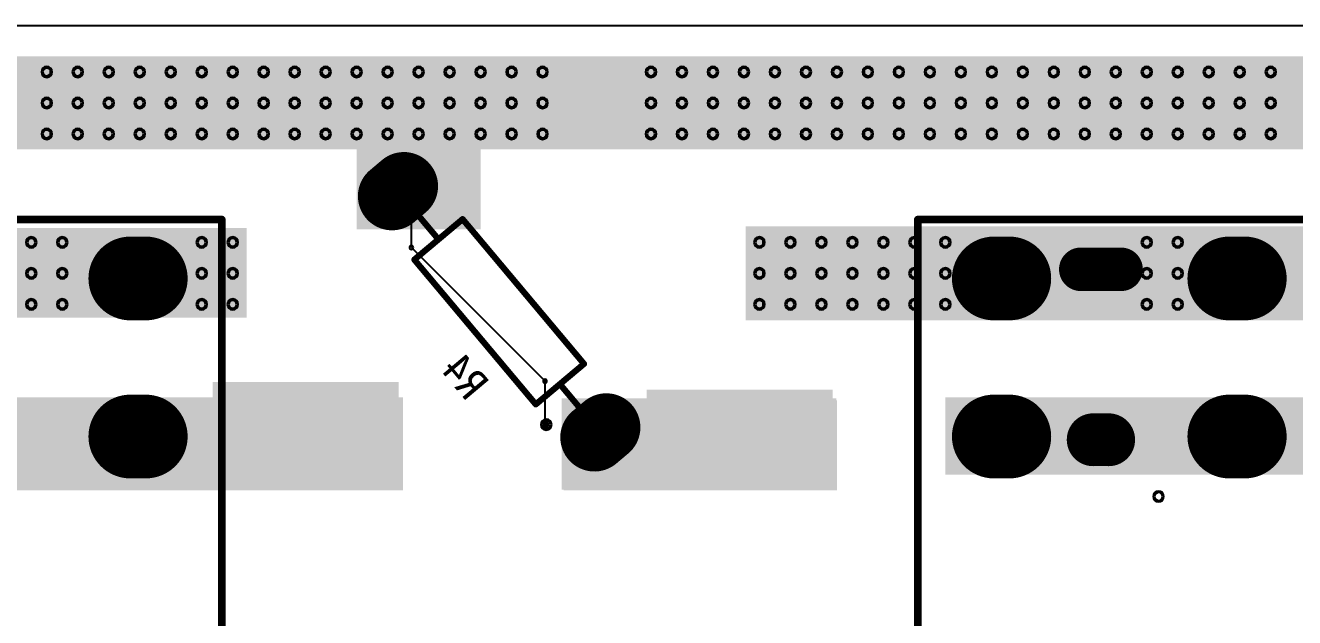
# Model space of a CAD drawing. Header units: inches. Extents: x 32166 to 66782, y 2386 to 7162.
# Drawn here: x 33428.5 to 33612.8, y 3007.6 to 3093.6 of the extents above; entities that cross this region are included whole.
import ezdxf

# ---------------------------------------------------------------- set-up
doc = ezdxf.new("R2010")
doc.units = ezdxf.units.IN
doc.header["$LTSCALE"] = 0.64311
doc.header["$MEASUREMENT"] = 0
for name, color, linetype in [('BOTTOMLAYER', 5, 'CONTINUOUS'), ('BOTTOMOVERLAY', 54, 'CONTINUOUS'), ('BOTTOMPASTE', 16, 'CONTINUOUS'), ('BOTTOMSOLDER', 6, 'CONTINUOUS'), ('KEEPOUTLAYER', 6, 'CONTINUOUS'), ('MULTILAYER', 9, 'CONTINUOUS')]:
    doc.layers.add(name, color=color, linetype=linetype)
doc.styles.get("Standard").update_dxf_attribs({"font": 'txt', "width": 0.8})

msp = doc.modelspace()

# ---------------------------------------------------------------- linework, layer by layer
at = {"layer": 'BOTTOMLAYER'}
for p, q in [((33484.56, 3061.31), (33484.56, 3066.82)), ((33484.56, 3061.31), (33503.97, 3041.89)), ((33503.97, 3035.78), (33503.97, 3041.89)), ((33503.97, 3035.78), (33504.15, 3035.59))]:
    msp.add_line(p, q, dxfattribs=at)
for points, const_width in [([(33483.48, 3070.21), (33481.76, 3068.76)], 9), ([(33484.04, 3066.39), (33485.07, 3067.26)], 2.25), ([(33443.74, 3056.81), (33445.99, 3056.81)], 11.25), ([(33569.15, 3056.81), (33571.4, 3056.81)], 11.25), ([(33603.35, 3056.81), (33605.6, 3056.81)], 11.25), ([(33587.63, 3058.14), (33581.78, 3058.14)], 5.4), ([(33512.87, 3035.19), (33511.15, 3033.74)], 9), ([(33443.74, 3033.86), (33445.99, 3033.86)], 11.25), ([(33569.15, 3033.86), (33571.4, 3033.86)], 11.25), ([(33603.35, 3033.86), (33605.6, 3033.86)], 11.25), ([(33585.83, 3033.39), (33583.58, 3033.39)], 6.75)]:
    msp.add_lwpolyline(points, dxfattribs=dict(at, const_width=const_width))
for points, const_width in [([(33482.03, 3071.93, 1), (33484.93, 3068.49, 1)], 4.5), ([(33480.31, 3070.49, 1), (33483.2, 3067.04, 1)], 4.5), ([(33483.68, 3066.82, 1), (33484.4, 3065.96, 1)], 1.12), ([(33484.71, 3067.69, 1), (33485.44, 3066.83, 1)], 1.12), ([(33446.55, 3056.81, 1), (33440.93, 3056.81, 1)], 5.63), ([(33448.8, 3056.81, 1), (33443.18, 3056.81, 1)], 5.63), ([(33571.96, 3056.81, 1), (33566.34, 3056.81, 1)], 5.63), ([(33574.21, 3056.81, 1), (33568.59, 3056.81, 1)], 5.63), ([(33606.16, 3056.81, 1), (33600.54, 3056.81, 1)], 5.63), ([(33608.41, 3056.81, 1), (33602.79, 3056.81, 1)], 5.63), ([(33581.78, 3059.49, 1), (33581.78, 3056.79, 1)], 2.7), ([(33587.63, 3059.49, 1), (33587.63, 3056.79, 1)], 2.7), ([(33511.42, 3036.91, 1), (33514.31, 3033.46, 1)], 4.5), ([(33446.55, 3033.86, 1), (33440.93, 3033.86, 1)], 5.63), ([(33448.8, 3033.86, 1), (33443.18, 3033.86, 1)], 5.63), ([(33509.7, 3035.46, 1), (33512.59, 3032.02, 1)], 4.5), ([(33571.96, 3033.86, 1), (33566.34, 3033.86, 1)], 5.63), ([(33574.21, 3033.86, 1), (33568.59, 3033.86, 1)], 5.63), ([(33606.16, 3033.86, 1), (33600.54, 3033.86, 1)], 5.63), ([(33608.41, 3033.86, 1), (33602.79, 3033.86, 1)], 5.63), ([(33583.58, 3035.08, 1), (33583.58, 3031.7, 1)], 3.37), ([(33585.83, 3035.08, 1), (33585.83, 3031.7, 1)], 3.37)]:
    msp.add_lwpolyline(points, format="xyb", close=True, dxfattribs=dict(at, const_width=const_width))
for centre, radius, start, end in [((33431.61, 3086.8), 0.562, 0, 180), ((33431.61, 3086.8), 0.562, 180, 0), ((33436.11, 3086.8), 0.562, 0, 180), ((33436.11, 3086.8), 0.562, 180, 0), ((33440.61, 3086.8), 0.562, 0, 180), ((33440.61, 3086.8), 0.562, 180, 0), ((33445.11, 3086.8), 0.562, 0, 180), ((33445.11, 3086.8), 0.562, 180, 0), ((33449.61, 3086.8), 0.562, 0, 180), ((33449.61, 3086.8), 0.562, 180, 0), ((33454.11, 3086.8), 0.562, 0, 180), ((33454.11, 3086.8), 0.562, 180, 0), ((33458.61, 3086.8), 0.562, 0, 180), ((33458.61, 3086.8), 0.562, 180, 0), ((33463.11, 3086.8), 0.562, 0, 180), ((33463.11, 3086.8), 0.562, 180, 0), ((33467.61, 3086.8), 0.562, 0, 180), ((33467.61, 3086.8), 0.562, 180, 0), ((33472.11, 3086.8), 0.562, 0, 180), ((33472.11, 3086.8), 0.562, 180, 0), ((33476.61, 3086.8), 0.562, 0, 180), ((33476.61, 3086.8), 0.562, 180, 0), ((33481.11, 3086.8), 0.562, 0, 180), ((33481.11, 3086.8), 0.562, 180, 0), ((33485.61, 3086.8), 0.562, 0, 180), ((33485.61, 3086.8), 0.562, 180, 0), ((33490.11, 3086.8), 0.562, 0, 180), ((33490.11, 3086.8), 0.562, 180, 0), ((33494.61, 3086.8), 0.562, 0, 180), ((33494.61, 3086.8), 0.562, 180, 0), ((33499.11, 3086.8), 0.562, 0, 180), ((33499.11, 3086.8), 0.562, 180, 0), ((33503.61, 3086.8), 0.562, 0, 180), ((33503.61, 3086.8), 0.562, 180, 0), ((33519.36, 3086.8), 0.562, 0, 180), ((33519.36, 3086.8), 0.562, 180, 0), ((33523.86, 3086.8), 0.562, 0, 180), ((33523.86, 3086.8), 0.562, 180, 0), ((33528.36, 3086.8), 0.562, 0, 180), ((33528.36, 3086.8), 0.562, 180, 0), ((33532.86, 3086.8), 0.562, 0, 180), ((33532.86, 3086.8), 0.562, 180, 0), ((33537.36, 3086.8), 0.562, 0, 180), ((33537.36, 3086.8), 0.562, 180, 0), ((33541.86, 3086.8), 0.562, 0, 180), ((33541.86, 3086.8), 0.562, 180, 0), ((33546.36, 3086.8), 0.562, 0, 180), ((33546.36, 3086.8), 0.562, 180, 0), ((33550.86, 3086.8), 0.562, 0, 180), ((33550.86, 3086.8), 0.562, 180, 0), ((33555.36, 3086.8), 0.562, 0, 180), ((33555.36, 3086.8), 0.562, 180, 0), ((33559.86, 3086.8), 0.562, 0, 180), ((33559.86, 3086.8), 0.562, 180, 0), ((33564.36, 3086.8), 0.562, 0, 180), ((33564.36, 3086.8), 0.562, 180, 0), ((33568.86, 3086.8), 0.562, 0, 180), ((33568.86, 3086.8), 0.562, 180, 0), ((33573.36, 3086.8), 0.562, 0, 180), ((33573.36, 3086.8), 0.562, 180, 0), ((33577.86, 3086.8), 0.562, 0, 180), ((33577.86, 3086.8), 0.562, 180, 0), ((33582.36, 3086.8), 0.562, 0, 180), ((33582.36, 3086.8), 0.562, 180, 0), ((33586.86, 3086.8), 0.562, 0, 180), ((33586.86, 3086.8), 0.562, 180, 0), ((33591.36, 3086.8), 0.562, 0, 180), ((33591.36, 3086.8), 0.562, 180, 0), ((33595.86, 3086.8), 0.562, 0, 180), ((33595.86, 3086.8), 0.562, 180, 0), ((33600.36, 3086.8), 0.562, 0, 180), ((33600.36, 3086.8), 0.562, 180, 0), ((33604.86, 3086.8), 0.562, 0, 180), ((33604.86, 3086.8), 0.562, 180, 0), ((33609.36, 3086.8), 0.562, 0, 180), ((33609.36, 3086.8), 0.562, 180, 0), ((33431.61, 3082.3), 0.562, 0, 180), ((33431.61, 3082.3), 0.562, 180, 0), ((33436.11, 3082.3), 0.562, 0, 180), ((33436.11, 3082.3), 0.562, 180, 0), ((33440.61, 3082.3), 0.562, 0, 180), ((33440.61, 3082.3), 0.562, 180, 0), ((33445.11, 3082.3), 0.562, 0, 180), ((33445.11, 3082.3), 0.562, 180, 0), ((33449.61, 3082.3), 0.562, 0, 180), ((33449.61, 3082.3), 0.562, 180, 0), ((33454.11, 3082.3), 0.562, 0, 180), ((33454.11, 3082.3), 0.562, 180, 0), ((33458.61, 3082.3), 0.562, 0, 180), ((33458.61, 3082.3), 0.562, 180, 0), ((33463.11, 3082.3), 0.562, 0, 180), ((33463.11, 3082.3), 0.562, 180, 0), ((33467.61, 3082.3), 0.562, 0, 180), ((33467.61, 3082.3), 0.562, 180, 0), ((33472.11, 3082.3), 0.562, 0, 180), ((33472.11, 3082.3), 0.562, 180, 0), ((33476.61, 3082.3), 0.562, 0, 180), ((33476.61, 3082.3), 0.562, 180, 0), ((33481.11, 3082.3), 0.562, 0, 180), ((33481.11, 3082.3), 0.562, 180, 0), ((33485.61, 3082.3), 0.562, 0, 180), ((33485.61, 3082.3), 0.562, 180, 0), ((33490.11, 3082.3), 0.562, 0, 180), ((33490.11, 3082.3), 0.562, 180, 0), ((33494.61, 3082.3), 0.562, 0, 180), ((33494.61, 3082.3), 0.562, 180, 0), ((33499.11, 3082.3), 0.562, 0, 180), ((33499.11, 3082.3), 0.562, 180, 0), ((33503.61, 3082.3), 0.562, 0, 180), ((33503.61, 3082.3), 0.562, 180, 0), ((33519.36, 3082.3), 0.562, 0, 180), ((33519.36, 3082.3), 0.562, 180, 0), ((33523.86, 3082.3), 0.562, 0, 180), ((33523.86, 3082.3), 0.562, 180, 0), ((33528.36, 3082.3), 0.562, 0, 180), ((33528.36, 3082.3), 0.562, 180, 0), ((33532.86, 3082.3), 0.562, 0, 180), ((33532.86, 3082.3), 0.562, 180, 0), ((33537.36, 3082.3), 0.562, 0, 180), ((33537.36, 3082.3), 0.562, 180, 0), ((33541.86, 3082.3), 0.562, 0, 180), ((33541.86, 3082.3), 0.562, 180, 0), ((33546.36, 3082.3), 0.562, 0, 180), ((33546.36, 3082.3), 0.562, 180, 0), ((33550.86, 3082.3), 0.562, 0, 180), ((33550.86, 3082.3), 0.562, 180, 0), ((33555.36, 3082.3), 0.562, 0, 180), ((33555.36, 3082.3), 0.562, 180, 0), ((33559.86, 3082.3), 0.562, 0, 180), ((33559.86, 3082.3), 0.562, 180, 0), ((33564.36, 3082.3), 0.562, 0, 180), ((33564.36, 3082.3), 0.562, 180, 0), ((33568.86, 3082.3), 0.562, 0, 180), ((33568.86, 3082.3), 0.562, 180, 0), ((33573.36, 3082.3), 0.562, 0, 180), ((33573.36, 3082.3), 0.562, 180, 0), ((33577.86, 3082.3), 0.562, 0, 180), ((33577.86, 3082.3), 0.562, 180, 0), ((33582.36, 3082.3), 0.562, 0, 180), ((33582.36, 3082.3), 0.562, 180, 0), ((33586.86, 3082.3), 0.562, 0, 180), ((33586.86, 3082.3), 0.562, 180, 0), ((33591.36, 3082.3), 0.562, 0, 180), ((33591.36, 3082.3), 0.562, 180, 0), ((33595.86, 3082.3), 0.562, 0, 180), ((33595.86, 3082.3), 0.562, 180, 0), ((33600.36, 3082.3), 0.562, 0, 180), ((33600.36, 3082.3), 0.562, 180, 0), ((33604.86, 3082.3), 0.562, 0, 180), ((33604.86, 3082.3), 0.562, 180, 0), ((33609.36, 3082.3), 0.562, 0, 180), ((33609.36, 3082.3), 0.562, 180, 0), ((33431.61, 3077.8), 0.562, 0, 180), ((33436.11, 3077.8), 0.562, 0, 180), ((33440.61, 3077.8), 0.562, 0, 180), ((33445.11, 3077.8), 0.562, 0, 180), ((33449.61, 3077.8), 0.562, 0, 180), ((33454.11, 3077.8), 0.562, 0, 180), ((33458.61, 3077.8), 0.562, 0, 180), ((33463.11, 3077.8), 0.562, 0, 180), ((33467.61, 3077.8), 0.562, 0, 180), ((33472.11, 3077.8), 0.562, 0, 180), ((33476.61, 3077.8), 0.562, 0, 180), ((33481.11, 3077.8), 0.562, 0, 180), ((33485.61, 3077.8), 0.562, 0, 180), ((33490.11, 3077.8), 0.562, 0, 180), ((33494.61, 3077.8), 0.562, 0, 180), ((33499.11, 3077.8), 0.562, 0, 180), ((33503.61, 3077.8), 0.562, 0, 180), ((33519.36, 3077.8), 0.562, 0, 180), ((33523.86, 3077.8), 0.562, 0, 180), ((33528.36, 3077.8), 0.562, 0, 180), ((33532.86, 3077.8), 0.562, 0, 180), ((33537.36, 3077.8), 0.562, 0, 180), ((33541.86, 3077.8), 0.562, 0, 180), ((33546.36, 3077.8), 0.562, 0, 180), ((33550.86, 3077.8), 0.562, 0, 180), ((33555.36, 3077.8), 0.562, 0, 180), ((33559.86, 3077.8), 0.562, 0, 180), ((33564.36, 3077.8), 0.562, 0, 180), ((33568.86, 3077.8), 0.562, 0, 180), ((33573.36, 3077.8), 0.562, 0, 180), ((33577.86, 3077.8), 0.562, 0, 180), ((33582.36, 3077.8), 0.562, 0, 180), ((33586.86, 3077.8), 0.562, 0, 180), ((33591.36, 3077.8), 0.562, 0, 180), ((33595.86, 3077.8), 0.562, 0, 180), ((33600.36, 3077.8), 0.562, 0, 180), ((33604.86, 3077.8), 0.562, 0, 180), ((33609.36, 3077.8), 0.562, 0, 180), ((33431.61, 3077.8), 0.562, 180, 0), ((33436.11, 3077.8), 0.562, 180, 0), ((33440.61, 3077.8), 0.562, 180, 0), ((33445.11, 3077.8), 0.562, 180, 0), ((33449.61, 3077.8), 0.562, 180, 0), ((33454.11, 3077.8), 0.562, 180, 0), ((33458.61, 3077.8), 0.562, 180, 0), ((33463.11, 3077.8), 0.562, 180, 0), ((33467.61, 3077.8), 0.562, 180, 0), ((33472.11, 3077.8), 0.562, 180, 0), ((33476.61, 3077.8), 0.562, 180, 0), ((33481.11, 3077.8), 0.562, 180, 0), ((33485.61, 3077.8), 0.562, 180, 0), ((33490.11, 3077.8), 0.562, 180, 0), ((33494.61, 3077.8), 0.562, 180, 0), ((33499.11, 3077.8), 0.562, 180, 0), ((33503.61, 3077.8), 0.562, 180, 0), ((33519.36, 3077.8), 0.562, 180, 0), ((33523.86, 3077.8), 0.562, 180, 0), ((33528.36, 3077.8), 0.562, 180, 0), ((33532.86, 3077.8), 0.562, 180, 0), ((33537.36, 3077.8), 0.562, 180, 0), ((33541.86, 3077.8), 0.562, 180, 0), ((33546.36, 3077.8), 0.562, 180, 0), ((33550.86, 3077.8), 0.562, 180, 0), ((33555.36, 3077.8), 0.562, 180, 0), ((33559.86, 3077.8), 0.562, 180, 0), ((33564.36, 3077.8), 0.562, 180, 0), ((33568.86, 3077.8), 0.562, 180, 0), ((33573.36, 3077.8), 0.562, 180, 0), ((33577.86, 3077.8), 0.562, 180, 0), ((33582.36, 3077.8), 0.562, 180, 0), ((33586.86, 3077.8), 0.562, 180, 0), ((33591.36, 3077.8), 0.562, 180, 0), ((33595.86, 3077.8), 0.562, 180, 0), ((33600.36, 3077.8), 0.562, 180, 0), ((33604.86, 3077.8), 0.562, 180, 0), ((33609.36, 3077.8), 0.562, 180, 0), ((33484.56, 3066.82), 0.286, 0, 180), ((33484.56, 3066.82), 0.286, 180, 0), ((33429.36, 3062.05), 0.562, 0, 180), ((33429.36, 3062.05), 0.562, 180, 0), ((33433.86, 3062.05), 0.562, 0, 180), ((33433.86, 3062.05), 0.562, 180, 0), ((33454.11, 3062.05), 0.562, 0, 180), ((33454.11, 3062.05), 0.562, 180, 0), ((33458.61, 3062.05), 0.562, 0, 180), ((33458.61, 3062.05), 0.562, 180, 0), ((33535.11, 3062.05), 0.562, 0, 180), ((33535.11, 3062.05), 0.562, 180, 0), ((33539.61, 3062.05), 0.562, 0, 180), ((33539.61, 3062.05), 0.562, 180, 0), ((33544.11, 3062.05), 0.562, 0, 180), ((33544.11, 3062.05), 0.562, 180, 0), ((33548.61, 3062.05), 0.562, 0, 180), ((33548.61, 3062.05), 0.562, 180, 0), ((33553.11, 3062.05), 0.562, 0, 180), ((33553.11, 3062.05), 0.562, 180, 0), ((33557.61, 3062.05), 0.562, 0, 180), ((33557.61, 3062.05), 0.562, 180, 0), ((33562.11, 3062.05), 0.562, 0, 180), ((33562.11, 3062.05), 0.562, 180, 0), ((33591.36, 3062.05), 0.562, 0, 180), ((33591.36, 3062.05), 0.562, 180, 0), ((33595.86, 3062.05), 0.562, 0, 180), ((33595.86, 3062.05), 0.562, 180, 0), ((33484.56, 3061.31), 0.286, 0, 180), ((33484.56, 3061.31), 0.286, 0, 180), ((33484.56, 3061.31), 0.286, 180, 0), ((33484.56, 3061.31), 0.286, 180, 0), ((33429.36, 3057.55), 0.562, 0, 180), ((33433.86, 3057.55), 0.562, 0, 180), ((33454.11, 3057.55), 0.562, 0, 180), ((33458.61, 3057.55), 0.562, 0, 180), ((33535.11, 3057.55), 0.562, 0, 180), ((33539.61, 3057.55), 0.562, 0, 180), ((33544.11, 3057.55), 0.562, 0, 180), ((33548.61, 3057.55), 0.562, 0, 180), ((33553.11, 3057.55), 0.562, 0, 180), ((33557.61, 3057.55), 0.562, 0, 180), ((33562.11, 3057.55), 0.562, 0, 180), ((33591.36, 3057.55), 0.562, 0, 180), ((33595.86, 3057.55), 0.562, 0, 180), ((33429.36, 3057.55), 0.562, 180, 0), ((33433.86, 3057.55), 0.562, 180, 0), ((33454.11, 3057.55), 0.562, 180, 0), ((33458.61, 3057.55), 0.562, 180, 0), ((33535.11, 3057.55), 0.562, 180, 0), ((33539.61, 3057.55), 0.562, 180, 0), ((33544.11, 3057.55), 0.562, 180, 0), ((33548.61, 3057.55), 0.562, 180, 0), ((33553.11, 3057.55), 0.562, 180, 0), ((33557.61, 3057.55), 0.562, 180, 0), ((33562.11, 3057.55), 0.562, 180, 0), ((33591.36, 3057.55), 0.562, 180, 0), ((33595.86, 3057.55), 0.562, 180, 0), ((33429.36, 3053.05), 0.562, 0, 180), ((33429.36, 3053.05), 0.562, 180, 0), ((33433.86, 3053.05), 0.562, 0, 180), ((33433.86, 3053.05), 0.562, 180, 0), ((33454.11, 3053.05), 0.562, 0, 180), ((33454.11, 3053.05), 0.562, 180, 0), ((33458.61, 3053.05), 0.562, 0, 180), ((33458.61, 3053.05), 0.562, 180, 0), ((33535.11, 3053.05), 0.562, 0, 180), ((33535.11, 3053.05), 0.562, 180, 0), ((33539.61, 3053.05), 0.562, 0, 180), ((33539.61, 3053.05), 0.562, 180, 0), ((33544.11, 3053.05), 0.562, 0, 180), ((33544.11, 3053.05), 0.562, 180, 0), ((33548.61, 3053.05), 0.562, 0, 180), ((33548.61, 3053.05), 0.562, 180, 0), ((33553.11, 3053.05), 0.562, 0, 180), ((33553.11, 3053.05), 0.562, 180, 0), ((33557.61, 3053.05), 0.562, 0, 180), ((33557.61, 3053.05), 0.562, 180, 0), ((33562.11, 3053.05), 0.562, 0, 180), ((33562.11, 3053.05), 0.562, 180, 0), ((33591.36, 3053.05), 0.562, 0, 180), ((33591.36, 3053.05), 0.562, 180, 0), ((33595.86, 3053.05), 0.562, 0, 180), ((33595.86, 3053.05), 0.562, 180, 0), ((33503.97, 3041.89), 0.286, 0, 180), ((33503.97, 3041.89), 0.286, 0, 180), ((33503.97, 3041.89), 0.286, 180, 0), ((33503.97, 3041.89), 0.286, 180, 0), ((33504.15, 3035.59), 0.562, 0, 180), ((33503.97, 3035.78), 0.286, 0, 180), ((33503.97, 3035.78), 0.286, 0, 180), ((33504.15, 3035.59), 0.562, 180, 0), ((33503.97, 3035.78), 0.286, 180, 0), ((33503.97, 3035.78), 0.286, 180, 0), ((33504.15, 3035.59), 0.286, 0, 180), ((33504.15, 3035.59), 0.286, 180, 0), ((33593.07, 3025.15), 0.562, 0, 180), ((33593.07, 3025.15), 0.562, 180, 0)]:
    msp.add_arc(centre, radius, start, end, dxfattribs=at)
for points in [[(33418.11, 3075.55), (33872.61, 3075.55), (33418.11, 3089.05), (33872.61, 3089.05)], [(33476.61, 3064.3), (33494.61, 3064.3), (33476.61, 3077.8), (33494.61, 3077.8)], [(33396.33, 3051.12), (33460.64, 3051.12), (33396.33, 3064.12), (33460.64, 3064.12)], [(33533.09, 3050.71), (33621.65, 3050.71), (33533.09, 3064.39), (33621.65, 3064.39)], [(33482.27, 3041.31), (33456.17, 3041.31), (33482.27, 3030.06), (33456.17, 3030.06)], [(33545.27, 3040.19), (33519.17, 3040.19), (33545.27, 3031.19), (33519.17, 3031.19)], [(33402.36, 3026.05), (33483.36, 3026.05), (33402.36, 3039.55), (33483.36, 3039.55)], [(33506.4, 3026.14), (33546.27, 3026.14), (33506.4, 3039.42), (33546.27, 3039.42)], [(33562.11, 3028.3), (33643.11, 3028.3), (33562.11, 3039.55), (33643.11, 3039.55)]]:
    msp.add_solid(points, dxfattribs=at)
at = {"layer": 'BOTTOMOVERLAY'}
for points, const_width in [([(33398.52, 3065.36), (33457.02, 3065.36)], 1.12), ([(33457.02, 2934.86), (33457.02, 3065.36)], 1.12), ([(33484.99, 3059.54), (33492, 3065.42)], 0.9), ([(33485.56, 3065.98), (33488.5, 3062.48)], 0.9), ([(33492, 3065.42), (33509.63, 3044.41)], 0.9), ([(33558.12, 2934.86), (33558.12, 3065.36)], 1.12), ([(33558.12, 3065.36), (33616.62, 3065.36)], 1.12), ([(33484.99, 3059.54), (33502.63, 3038.53)], 0.9), ([(33502.63, 3038.53), (33509.63, 3044.41)], 0.9), ([(33506.13, 3041.47), (33509.07, 3037.96)], 0.9)]:
    msp.add_lwpolyline(points, dxfattribs=dict(at, const_width=const_width))
for points, const_width in [([(33457.3, 3065.36, 1), (33456.74, 3065.36, 1)], 0.562), ([(33457.3, 3065.36, 1), (33456.74, 3065.36, 1)], 0.562), ([(33485.41, 3066.16, 1), (33485.7, 3065.81, 1)], 0.45), ([(33491.85, 3065.59, 1), (33492.14, 3065.25, 1)], 0.45), ([(33491.85, 3065.59, 1), (33492.14, 3065.25, 1)], 0.45), ([(33558.4, 3065.36, 1), (33557.84, 3065.36, 1)], 0.562), ([(33558.4, 3065.36, 1), (33557.84, 3065.36, 1)], 0.562), ([(33488.35, 3062.65, 1), (33488.64, 3062.31, 1)], 0.45), ([(33484.85, 3059.71, 1), (33485.14, 3059.37, 1)], 0.45), ([(33484.85, 3059.71, 1), (33485.14, 3059.37, 1)], 0.45), ([(33509.49, 3044.58, 1), (33509.78, 3044.23, 1)], 0.45), ([(33509.49, 3044.58, 1), (33509.78, 3044.23, 1)], 0.45), ([(33505.98, 3041.64, 1), (33506.27, 3041.29, 1)], 0.45), ([(33502.48, 3038.7, 1), (33502.77, 3038.36, 1)], 0.45), ([(33502.48, 3038.7, 1), (33502.77, 3038.36, 1)], 0.45), ([(33508.92, 3038.14, 1), (33509.21, 3037.79, 1)], 0.45)]:
    msp.add_lwpolyline(points, format="xyb", close=True, dxfattribs=dict(at, const_width=const_width))
at = {"layer": 'BOTTOMPASTE'}
for points, const_width in [([(33483.48, 3070.21), (33481.76, 3068.76)], 9), ([(33484.04, 3066.39), (33485.07, 3067.26)], 2.25)]:
    msp.add_lwpolyline(points, dxfattribs=dict(at, const_width=const_width))
for points, const_width in [([(33482.03, 3071.93, 1), (33484.93, 3068.49, 1)], 4.5), ([(33480.31, 3070.49, 1), (33483.2, 3067.04, 1)], 4.5), ([(33483.68, 3066.82, 1), (33484.4, 3065.96, 1)], 1.12), ([(33484.71, 3067.69, 1), (33485.44, 3066.83, 1)], 1.12)]:
    msp.add_lwpolyline(points, format="xyb", close=True, dxfattribs=dict(at, const_width=const_width))
at = {"layer": 'BOTTOMSOLDER'}
for points, const_width in [([(33483.48, 3070.21), (33481.76, 3068.76)], 9.91), ([(33484.04, 3066.39), (33485.07, 3067.26)], 3.16), ([(33443.74, 3056.81), (33445.99, 3056.81)], 12.16), ([(33569.15, 3056.81), (33571.4, 3056.81)], 12.16), ([(33603.35, 3056.81), (33605.6, 3056.81)], 12.16), ([(33587.63, 3058.14), (33581.78, 3058.14)], 6.31), ([(33443.74, 3033.86), (33445.99, 3033.86)], 12.16), ([(33512.87, 3035.19), (33511.15, 3033.74)], 9.91), ([(33569.15, 3033.86), (33571.4, 3033.86)], 12.16), ([(33603.35, 3033.86), (33605.6, 3033.86)], 12.16), ([(33585.83, 3033.39), (33583.58, 3033.39)], 7.66)]:
    msp.add_lwpolyline(points, dxfattribs=dict(at, const_width=const_width))
for points, const_width in [([(33481.89, 3072.11, 1), (33485.07, 3068.31, 1)], 4.96), ([(33480.16, 3070.66, 1), (33483.35, 3066.86, 1)], 4.96), ([(33483.53, 3067, 1), (33484.55, 3065.79, 1)], 1.58), ([(33484.57, 3067.86, 1), (33485.58, 3066.65, 1)], 1.58), ([(33446.78, 3056.81, 1), (33440.7, 3056.81, 1)], 6.08), ([(33449.03, 3056.81, 1), (33442.95, 3056.81, 1)], 6.08), ([(33572.19, 3056.81, 1), (33566.11, 3056.81, 1)], 6.08), ([(33574.44, 3056.81, 1), (33568.36, 3056.81, 1)], 6.08), ([(33606.39, 3056.81, 1), (33600.31, 3056.81, 1)], 6.08), ([(33608.64, 3056.81, 1), (33602.56, 3056.81, 1)], 6.08), ([(33581.78, 3059.72, 1), (33581.78, 3056.56, 1)], 3.16), ([(33587.63, 3059.72, 1), (33587.63, 3056.56, 1)], 3.16), ([(33446.78, 3033.86, 1), (33440.7, 3033.86, 1)], 6.08), ([(33449.03, 3033.86, 1), (33442.95, 3033.86, 1)], 6.08), ([(33511.28, 3037.08, 1), (33514.46, 3033.29, 1)], 4.96), ([(33572.19, 3033.86, 1), (33566.11, 3033.86, 1)], 6.08), ([(33574.44, 3033.86, 1), (33568.36, 3033.86, 1)], 6.08), ([(33606.39, 3033.86, 1), (33600.31, 3033.86, 1)], 6.08), ([(33608.64, 3033.86, 1), (33602.56, 3033.86, 1)], 6.08), ([(33509.55, 3035.64, 1), (33512.74, 3031.84, 1)], 4.96), ([(33583.58, 3035.31, 1), (33583.58, 3031.47, 1)], 3.83), ([(33585.83, 3035.31, 1), (33585.83, 3031.47, 1)], 3.83)]:
    msp.add_lwpolyline(points, format="xyb", close=True, dxfattribs=dict(at, const_width=const_width))
for centre, start, end in [((33431.61, 3086.8), 0, 180), ((33436.11, 3086.8), 0, 180), ((33440.61, 3086.8), 0, 180), ((33445.11, 3086.8), 0, 180), ((33449.61, 3086.8), 0, 180), ((33454.11, 3086.8), 0, 180), ((33458.61, 3086.8), 0, 180), ((33463.11, 3086.8), 0, 180), ((33467.61, 3086.8), 0, 180), ((33472.11, 3086.8), 0, 180), ((33476.61, 3086.8), 0, 180), ((33481.11, 3086.8), 0, 180), ((33485.61, 3086.8), 0, 180), ((33490.11, 3086.8), 0, 180), ((33494.61, 3086.8), 0, 180), ((33499.11, 3086.8), 0, 180), ((33503.61, 3086.8), 0, 180), ((33519.36, 3086.8), 0, 180), ((33523.86, 3086.8), 0, 180), ((33528.36, 3086.8), 0, 180), ((33532.86, 3086.8), 0, 180), ((33537.36, 3086.8), 0, 180), ((33541.86, 3086.8), 0, 180), ((33546.36, 3086.8), 0, 180), ((33550.86, 3086.8), 0, 180), ((33555.36, 3086.8), 0, 180), ((33559.86, 3086.8), 0, 180), ((33564.36, 3086.8), 0, 180), ((33568.86, 3086.8), 0, 180), ((33573.36, 3086.8), 0, 180), ((33577.86, 3086.8), 0, 180), ((33582.36, 3086.8), 0, 180), ((33586.86, 3086.8), 0, 180), ((33591.36, 3086.8), 0, 180), ((33595.86, 3086.8), 0, 180), ((33600.36, 3086.8), 0, 180), ((33604.86, 3086.8), 0, 180), ((33609.36, 3086.8), 0, 180), ((33431.61, 3086.8), 180, 0), ((33436.11, 3086.8), 180, 0), ((33440.61, 3086.8), 180, 0), ((33445.11, 3086.8), 180, 0), ((33449.61, 3086.8), 180, 0), ((33454.11, 3086.8), 180, 0), ((33458.61, 3086.8), 180, 0), ((33463.11, 3086.8), 180, 0), ((33467.61, 3086.8), 180, 0), ((33472.11, 3086.8), 180, 0), ((33476.61, 3086.8), 180, 0), ((33481.11, 3086.8), 180, 0), ((33485.61, 3086.8), 180, 0), ((33490.11, 3086.8), 180, 0), ((33494.61, 3086.8), 180, 0), ((33499.11, 3086.8), 180, 0), ((33503.61, 3086.8), 180, 0), ((33519.36, 3086.8), 180, 0), ((33523.86, 3086.8), 180, 0), ((33528.36, 3086.8), 180, 0), ((33532.86, 3086.8), 180, 0), ((33537.36, 3086.8), 180, 0), ((33541.86, 3086.8), 180, 0), ((33546.36, 3086.8), 180, 0), ((33550.86, 3086.8), 180, 0), ((33555.36, 3086.8), 180, 0), ((33559.86, 3086.8), 180, 0), ((33564.36, 3086.8), 180, 0), ((33568.86, 3086.8), 180, 0), ((33573.36, 3086.8), 180, 0), ((33577.86, 3086.8), 180, 0), ((33582.36, 3086.8), 180, 0), ((33586.86, 3086.8), 180, 0), ((33591.36, 3086.8), 180, 0), ((33595.86, 3086.8), 180, 0), ((33600.36, 3086.8), 180, 0), ((33604.86, 3086.8), 180, 0), ((33609.36, 3086.8), 180, 0), ((33431.61, 3082.3), 0, 180), ((33431.61, 3082.3), 180, 0), ((33436.11, 3082.3), 0, 180), ((33436.11, 3082.3), 180, 0), ((33440.61, 3082.3), 0, 180), ((33440.61, 3082.3), 180, 0), ((33445.11, 3082.3), 0, 180), ((33445.11, 3082.3), 180, 0), ((33449.61, 3082.3), 0, 180), ((33449.61, 3082.3), 180, 0), ((33454.11, 3082.3), 0, 180), ((33454.11, 3082.3), 180, 0), ((33458.61, 3082.3), 0, 180), ((33458.61, 3082.3), 180, 0), ((33463.11, 3082.3), 0, 180), ((33463.11, 3082.3), 180, 0), ((33467.61, 3082.3), 0, 180), ((33467.61, 3082.3), 180, 0), ((33472.11, 3082.3), 0, 180), ((33472.11, 3082.3), 180, 0), ((33476.61, 3082.3), 0, 180), ((33476.61, 3082.3), 180, 0), ((33481.11, 3082.3), 0, 180), ((33481.11, 3082.3), 180, 0), ((33485.61, 3082.3), 0, 180), ((33485.61, 3082.3), 180, 0), ((33490.11, 3082.3), 0, 180), ((33490.11, 3082.3), 180, 0), ((33494.61, 3082.3), 0, 180), ((33494.61, 3082.3), 180, 0), ((33499.11, 3082.3), 0, 180), ((33499.11, 3082.3), 180, 0), ((33503.61, 3082.3), 0, 180), ((33503.61, 3082.3), 180, 0), ((33519.36, 3082.3), 0, 180), ((33519.36, 3082.3), 180, 0), ((33523.86, 3082.3), 0, 180), ((33523.86, 3082.3), 180, 0), ((33528.36, 3082.3), 0, 180), ((33528.36, 3082.3), 180, 0), ((33532.86, 3082.3), 0, 180), ((33532.86, 3082.3), 180, 0), ((33537.36, 3082.3), 0, 180), ((33537.36, 3082.3), 180, 0), ((33541.86, 3082.3), 0, 180), ((33541.86, 3082.3), 180, 0), ((33546.36, 3082.3), 0, 180), ((33546.36, 3082.3), 180, 0), ((33550.86, 3082.3), 0, 180), ((33550.86, 3082.3), 180, 0), ((33555.36, 3082.3), 0, 180), ((33555.36, 3082.3), 180, 0), ((33559.86, 3082.3), 0, 180), ((33559.86, 3082.3), 180, 0), ((33564.36, 3082.3), 0, 180), ((33564.36, 3082.3), 180, 0), ((33568.86, 3082.3), 0, 180), ((33568.86, 3082.3), 180, 0), ((33573.36, 3082.3), 0, 180), ((33573.36, 3082.3), 180, 0), ((33577.86, 3082.3), 0, 180), ((33577.86, 3082.3), 180, 0), ((33582.36, 3082.3), 0, 180), ((33582.36, 3082.3), 180, 0), ((33586.86, 3082.3), 0, 180), ((33586.86, 3082.3), 180, 0), ((33591.36, 3082.3), 0, 180), ((33591.36, 3082.3), 180, 0), ((33595.86, 3082.3), 0, 180), ((33595.86, 3082.3), 180, 0), ((33600.36, 3082.3), 0, 180), ((33600.36, 3082.3), 180, 0), ((33604.86, 3082.3), 0, 180), ((33604.86, 3082.3), 180, 0), ((33609.36, 3082.3), 0, 180), ((33609.36, 3082.3), 180, 0), ((33431.61, 3077.8), 0, 180), ((33436.11, 3077.8), 0, 180), ((33440.61, 3077.8), 0, 180), ((33445.11, 3077.8), 0, 180), ((33449.61, 3077.8), 0, 180), ((33454.11, 3077.8), 0, 180), ((33458.61, 3077.8), 0, 180), ((33463.11, 3077.8), 0, 180), ((33467.61, 3077.8), 0, 180), ((33472.11, 3077.8), 0, 180), ((33476.61, 3077.8), 0, 180), ((33481.11, 3077.8), 0, 180), ((33485.61, 3077.8), 0, 180), ((33490.11, 3077.8), 0, 180), ((33494.61, 3077.8), 0, 180), ((33499.11, 3077.8), 0, 180), ((33503.61, 3077.8), 0, 180), ((33519.36, 3077.8), 0, 180), ((33523.86, 3077.8), 0, 180), ((33528.36, 3077.8), 0, 180), ((33532.86, 3077.8), 0, 180), ((33537.36, 3077.8), 0, 180), ((33541.86, 3077.8), 0, 180), ((33546.36, 3077.8), 0, 180), ((33550.86, 3077.8), 0, 180), ((33555.36, 3077.8), 0, 180), ((33559.86, 3077.8), 0, 180), ((33564.36, 3077.8), 0, 180), ((33568.86, 3077.8), 0, 180), ((33573.36, 3077.8), 0, 180), ((33577.86, 3077.8), 0, 180), ((33582.36, 3077.8), 0, 180), ((33586.86, 3077.8), 0, 180), ((33591.36, 3077.8), 0, 180), ((33595.86, 3077.8), 0, 180), ((33600.36, 3077.8), 0, 180), ((33604.86, 3077.8), 0, 180), ((33609.36, 3077.8), 0, 180), ((33431.61, 3077.8), 180, 0), ((33436.11, 3077.8), 180, 0), ((33440.61, 3077.8), 180, 0), ((33445.11, 3077.8), 180, 0), ((33449.61, 3077.8), 180, 0), ((33454.11, 3077.8), 180, 0), ((33458.61, 3077.8), 180, 0), ((33463.11, 3077.8), 180, 0), ((33467.61, 3077.8), 180, 0), ((33472.11, 3077.8), 180, 0), ((33476.61, 3077.8), 180, 0), ((33481.11, 3077.8), 180, 0), ((33485.61, 3077.8), 180, 0), ((33490.11, 3077.8), 180, 0), ((33494.61, 3077.8), 180, 0), ((33499.11, 3077.8), 180, 0), ((33503.61, 3077.8), 180, 0), ((33519.36, 3077.8), 180, 0), ((33523.86, 3077.8), 180, 0), ((33528.36, 3077.8), 180, 0), ((33532.86, 3077.8), 180, 0), ((33537.36, 3077.8), 180, 0), ((33541.86, 3077.8), 180, 0), ((33546.36, 3077.8), 180, 0), ((33550.86, 3077.8), 180, 0), ((33555.36, 3077.8), 180, 0), ((33559.86, 3077.8), 180, 0), ((33564.36, 3077.8), 180, 0), ((33568.86, 3077.8), 180, 0), ((33573.36, 3077.8), 180, 0), ((33577.86, 3077.8), 180, 0), ((33582.36, 3077.8), 180, 0), ((33586.86, 3077.8), 180, 0), ((33591.36, 3077.8), 180, 0), ((33595.86, 3077.8), 180, 0), ((33600.36, 3077.8), 180, 0), ((33604.86, 3077.8), 180, 0), ((33609.36, 3077.8), 180, 0), ((33429.36, 3062.05), 0, 180), ((33429.36, 3062.05), 180, 0), ((33433.86, 3062.05), 0, 180), ((33433.86, 3062.05), 180, 0), ((33454.11, 3062.05), 0, 180), ((33454.11, 3062.05), 180, 0), ((33458.61, 3062.05), 0, 180), ((33458.61, 3062.05), 180, 0), ((33535.11, 3062.05), 0, 180), ((33535.11, 3062.05), 180, 0), ((33539.61, 3062.05), 0, 180), ((33539.61, 3062.05), 180, 0), ((33544.11, 3062.05), 0, 180), ((33544.11, 3062.05), 180, 0), ((33548.61, 3062.05), 0, 180), ((33548.61, 3062.05), 180, 0), ((33553.11, 3062.05), 0, 180), ((33553.11, 3062.05), 180, 0), ((33557.61, 3062.05), 0, 180), ((33557.61, 3062.05), 180, 0), ((33562.11, 3062.05), 0, 180), ((33562.11, 3062.05), 180, 0), ((33591.36, 3062.05), 0, 180), ((33591.36, 3062.05), 180, 0), ((33595.86, 3062.05), 0, 180), ((33595.86, 3062.05), 180, 0), ((33429.36, 3057.55), 0, 180), ((33433.86, 3057.55), 0, 180), ((33454.11, 3057.55), 0, 180), ((33458.61, 3057.55), 0, 180), ((33535.11, 3057.55), 0, 180), ((33539.61, 3057.55), 0, 180), ((33544.11, 3057.55), 0, 180), ((33548.61, 3057.55), 0, 180), ((33553.11, 3057.55), 0, 180), ((33557.61, 3057.55), 0, 180), ((33562.11, 3057.55), 0, 180), ((33591.36, 3057.55), 0, 180), ((33595.86, 3057.55), 0, 180), ((33429.36, 3057.55), 180, 0), ((33433.86, 3057.55), 180, 0), ((33454.11, 3057.55), 180, 0), ((33458.61, 3057.55), 180, 0), ((33535.11, 3057.55), 180, 0), ((33539.61, 3057.55), 180, 0), ((33544.11, 3057.55), 180, 0), ((33548.61, 3057.55), 180, 0), ((33553.11, 3057.55), 180, 0), ((33557.61, 3057.55), 180, 0), ((33562.11, 3057.55), 180, 0), ((33591.36, 3057.55), 180, 0), ((33595.86, 3057.55), 180, 0), ((33429.36, 3053.05), 0, 180), ((33429.36, 3053.05), 180, 0), ((33433.86, 3053.05), 0, 180), ((33433.86, 3053.05), 180, 0), ((33454.11, 3053.05), 0, 180), ((33454.11, 3053.05), 180, 0), ((33458.61, 3053.05), 0, 180), ((33458.61, 3053.05), 180, 0), ((33535.11, 3053.05), 0, 180), ((33535.11, 3053.05), 180, 0), ((33539.61, 3053.05), 0, 180), ((33539.61, 3053.05), 180, 0), ((33544.11, 3053.05), 0, 180), ((33544.11, 3053.05), 180, 0), ((33548.61, 3053.05), 0, 180), ((33548.61, 3053.05), 180, 0), ((33553.11, 3053.05), 0, 180), ((33553.11, 3053.05), 180, 0), ((33557.61, 3053.05), 0, 180), ((33557.61, 3053.05), 180, 0), ((33562.11, 3053.05), 0, 180), ((33562.11, 3053.05), 180, 0), ((33591.36, 3053.05), 0, 180), ((33591.36, 3053.05), 180, 0), ((33595.86, 3053.05), 0, 180), ((33595.86, 3053.05), 180, 0), ((33504.15, 3035.59), 0, 180), ((33504.15, 3035.59), 180, 0), ((33593.07, 3025.15), 0, 180), ((33593.07, 3025.15), 180, 0)]:
    msp.add_arc(centre, 0.791, start, end, dxfattribs=at)
for points in [[(33418.11, 3076), (33872.61, 3076), (33418.11, 3089.05), (33872.61, 3089.05)], [(33476.61, 3063.94), (33494.61, 3063.94), (33476.61, 3077.8), (33494.61, 3077.8)], [(33482.73, 3041.77), (33455.72, 3041.77), (33482.73, 3029.61), (33455.72, 3029.61)], [(33545.73, 3040.64), (33518.72, 3040.64), (33545.73, 3030.73), (33518.72, 3030.73)], [(33402.36, 3026.95), (33482.91, 3026.95), (33402.36, 3039.1), (33482.91, 3039.1)], [(33506.67, 3026.05), (33546.36, 3026.05), (33506.67, 3039.1), (33546.36, 3039.1)], [(33562.11, 3029.2), (33642.21, 3029.2), (33562.11, 3039.55), (33642.21, 3039.55)]]:
    msp.add_solid(points, dxfattribs=at)
at = {"layer": 'KEEPOUTLAYER'}
msp.add_line((32666.61, 3093.55), (34174.11, 3093.55), dxfattribs=at)
at = {"layer": 'MULTILAYER'}
for points, const_width in [([(33443.74, 3056.81), (33445.99, 3056.81)], 11.25), ([(33569.15, 3056.81), (33571.4, 3056.81)], 11.25), ([(33603.35, 3056.81), (33605.6, 3056.81)], 11.25), ([(33587.63, 3058.14), (33581.78, 3058.14)], 5.4), ([(33512.87, 3035.19), (33511.15, 3033.74)], 9), ([(33443.74, 3033.86), (33445.99, 3033.86)], 11.25), ([(33569.15, 3033.86), (33571.4, 3033.86)], 11.25), ([(33603.35, 3033.86), (33605.6, 3033.86)], 11.25), ([(33585.83, 3033.39), (33583.58, 3033.39)], 6.75)]:
    msp.add_lwpolyline(points, dxfattribs=dict(at, const_width=const_width))
for points, const_width in [([(33446.55, 3056.81, 1), (33440.93, 3056.81, 1)], 5.63), ([(33448.8, 3056.81, 1), (33443.18, 3056.81, 1)], 5.63), ([(33571.96, 3056.81, 1), (33566.34, 3056.81, 1)], 5.63), ([(33574.21, 3056.81, 1), (33568.59, 3056.81, 1)], 5.63), ([(33606.16, 3056.81, 1), (33600.54, 3056.81, 1)], 5.63), ([(33608.41, 3056.81, 1), (33602.79, 3056.81, 1)], 5.63), ([(33581.78, 3059.49, 1), (33581.78, 3056.79, 1)], 2.7), ([(33587.63, 3059.49, 1), (33587.63, 3056.79, 1)], 2.7), ([(33511.42, 3036.91, 1), (33514.31, 3033.46, 1)], 4.5), ([(33446.55, 3033.86, 1), (33440.93, 3033.86, 1)], 5.63), ([(33448.8, 3033.86, 1), (33443.18, 3033.86, 1)], 5.63), ([(33509.7, 3035.46, 1), (33512.59, 3032.02, 1)], 4.5), ([(33571.96, 3033.86, 1), (33566.34, 3033.86, 1)], 5.63), ([(33574.21, 3033.86, 1), (33568.59, 3033.86, 1)], 5.63), ([(33606.16, 3033.86, 1), (33600.54, 3033.86, 1)], 5.63), ([(33608.41, 3033.86, 1), (33602.79, 3033.86, 1)], 5.63), ([(33583.58, 3035.08, 1), (33583.58, 3031.7, 1)], 3.37), ([(33585.83, 3035.08, 1), (33585.83, 3031.7, 1)], 3.37)]:
    msp.add_lwpolyline(points, format="xyb", close=True, dxfattribs=dict(at, const_width=const_width))
for centre, start, end in [((33431.61, 3086.8), 0, 180), ((33431.61, 3086.8), 180, 0), ((33436.11, 3086.8), 0, 180), ((33436.11, 3086.8), 180, 0), ((33440.61, 3086.8), 0, 180), ((33440.61, 3086.8), 180, 0), ((33445.11, 3086.8), 0, 180), ((33445.11, 3086.8), 180, 0), ((33449.61, 3086.8), 0, 180), ((33449.61, 3086.8), 180, 0), ((33454.11, 3086.8), 0, 180), ((33454.11, 3086.8), 180, 0), ((33458.61, 3086.8), 0, 180), ((33458.61, 3086.8), 180, 0), ((33463.11, 3086.8), 0, 180), ((33463.11, 3086.8), 180, 0), ((33467.61, 3086.8), 0, 180), ((33467.61, 3086.8), 180, 0), ((33472.11, 3086.8), 0, 180), ((33472.11, 3086.8), 180, 0), ((33476.61, 3086.8), 0, 180), ((33476.61, 3086.8), 180, 0), ((33481.11, 3086.8), 0, 180), ((33481.11, 3086.8), 180, 0), ((33485.61, 3086.8), 0, 180), ((33485.61, 3086.8), 180, 0), ((33490.11, 3086.8), 0, 180), ((33490.11, 3086.8), 180, 0), ((33494.61, 3086.8), 0, 180), ((33494.61, 3086.8), 180, 0), ((33499.11, 3086.8), 0, 180), ((33499.11, 3086.8), 180, 0), ((33503.61, 3086.8), 0, 180), ((33503.61, 3086.8), 180, 0), ((33519.36, 3086.8), 0, 180), ((33519.36, 3086.8), 180, 0), ((33523.86, 3086.8), 0, 180), ((33523.86, 3086.8), 180, 0), ((33528.36, 3086.8), 0, 180), ((33528.36, 3086.8), 180, 0), ((33532.86, 3086.8), 0, 180), ((33532.86, 3086.8), 180, 0), ((33537.36, 3086.8), 0, 180), ((33537.36, 3086.8), 180, 0), ((33541.86, 3086.8), 0, 180), ((33541.86, 3086.8), 180, 0), ((33546.36, 3086.8), 0, 180), ((33546.36, 3086.8), 180, 0), ((33550.86, 3086.8), 0, 180), ((33550.86, 3086.8), 180, 0), ((33555.36, 3086.8), 0, 180), ((33555.36, 3086.8), 180, 0), ((33559.86, 3086.8), 0, 180), ((33559.86, 3086.8), 180, 0), ((33564.36, 3086.8), 0, 180), ((33564.36, 3086.8), 180, 0), ((33568.86, 3086.8), 0, 180), ((33568.86, 3086.8), 180, 0), ((33573.36, 3086.8), 0, 180), ((33573.36, 3086.8), 180, 0), ((33577.86, 3086.8), 0, 180), ((33577.86, 3086.8), 180, 0), ((33582.36, 3086.8), 0, 180), ((33582.36, 3086.8), 180, 0), ((33586.86, 3086.8), 0, 180), ((33586.86, 3086.8), 180, 0), ((33591.36, 3086.8), 0, 180), ((33591.36, 3086.8), 180, 0), ((33595.86, 3086.8), 0, 180), ((33595.86, 3086.8), 180, 0), ((33600.36, 3086.8), 0, 180), ((33600.36, 3086.8), 180, 0), ((33604.86, 3086.8), 0, 180), ((33604.86, 3086.8), 180, 0), ((33609.36, 3086.8), 0, 180), ((33609.36, 3086.8), 180, 0), ((33431.61, 3082.3), 0, 180), ((33431.61, 3082.3), 180, 0), ((33436.11, 3082.3), 0, 180), ((33436.11, 3082.3), 180, 0), ((33440.61, 3082.3), 0, 180), ((33440.61, 3082.3), 180, 0), ((33445.11, 3082.3), 0, 180), ((33445.11, 3082.3), 180, 0), ((33449.61, 3082.3), 0, 180), ((33449.61, 3082.3), 180, 0), ((33454.11, 3082.3), 0, 180), ((33454.11, 3082.3), 180, 0), ((33458.61, 3082.3), 0, 180), ((33458.61, 3082.3), 180, 0), ((33463.11, 3082.3), 0, 180), ((33463.11, 3082.3), 180, 0), ((33467.61, 3082.3), 0, 180), ((33467.61, 3082.3), 180, 0), ((33472.11, 3082.3), 0, 180), ((33472.11, 3082.3), 180, 0), ((33476.61, 3082.3), 0, 180), ((33476.61, 3082.3), 180, 0), ((33481.11, 3082.3), 0, 180), ((33481.11, 3082.3), 180, 0), ((33485.61, 3082.3), 0, 180), ((33485.61, 3082.3), 180, 0), ((33490.11, 3082.3), 0, 180), ((33490.11, 3082.3), 180, 0), ((33494.61, 3082.3), 0, 180), ((33494.61, 3082.3), 180, 0), ((33499.11, 3082.3), 0, 180), ((33499.11, 3082.3), 180, 0), ((33503.61, 3082.3), 0, 180), ((33503.61, 3082.3), 180, 0), ((33519.36, 3082.3), 0, 180), ((33519.36, 3082.3), 180, 0), ((33523.86, 3082.3), 0, 180), ((33523.86, 3082.3), 180, 0), ((33528.36, 3082.3), 0, 180), ((33528.36, 3082.3), 180, 0), ((33532.86, 3082.3), 0, 180), ((33532.86, 3082.3), 180, 0), ((33537.36, 3082.3), 0, 180), ((33537.36, 3082.3), 180, 0), ((33541.86, 3082.3), 0, 180), ((33541.86, 3082.3), 180, 0), ((33546.36, 3082.3), 0, 180), ((33546.36, 3082.3), 180, 0), ((33550.86, 3082.3), 0, 180), ((33550.86, 3082.3), 180, 0), ((33555.36, 3082.3), 0, 180), ((33555.36, 3082.3), 180, 0), ((33559.86, 3082.3), 0, 180), ((33559.86, 3082.3), 180, 0), ((33564.36, 3082.3), 0, 180), ((33564.36, 3082.3), 180, 0), ((33568.86, 3082.3), 0, 180), ((33568.86, 3082.3), 180, 0), ((33573.36, 3082.3), 0, 180), ((33573.36, 3082.3), 180, 0), ((33577.86, 3082.3), 0, 180), ((33577.86, 3082.3), 180, 0), ((33582.36, 3082.3), 0, 180), ((33582.36, 3082.3), 180, 0), ((33586.86, 3082.3), 0, 180), ((33586.86, 3082.3), 180, 0), ((33591.36, 3082.3), 0, 180), ((33591.36, 3082.3), 180, 0), ((33595.86, 3082.3), 0, 180), ((33595.86, 3082.3), 180, 0), ((33600.36, 3082.3), 0, 180), ((33600.36, 3082.3), 180, 0), ((33604.86, 3082.3), 0, 180), ((33604.86, 3082.3), 180, 0), ((33609.36, 3082.3), 0, 180), ((33609.36, 3082.3), 180, 0), ((33431.61, 3077.8), 0, 180), ((33436.11, 3077.8), 0, 180), ((33440.61, 3077.8), 0, 180), ((33445.11, 3077.8), 0, 180), ((33449.61, 3077.8), 0, 180), ((33454.11, 3077.8), 0, 180), ((33458.61, 3077.8), 0, 180), ((33463.11, 3077.8), 0, 180), ((33467.61, 3077.8), 0, 180), ((33472.11, 3077.8), 0, 180), ((33476.61, 3077.8), 0, 180), ((33481.11, 3077.8), 0, 180), ((33485.61, 3077.8), 0, 180), ((33490.11, 3077.8), 0, 180), ((33494.61, 3077.8), 0, 180), ((33499.11, 3077.8), 0, 180), ((33503.61, 3077.8), 0, 180), ((33519.36, 3077.8), 0, 180), ((33523.86, 3077.8), 0, 180), ((33528.36, 3077.8), 0, 180), ((33532.86, 3077.8), 0, 180), ((33537.36, 3077.8), 0, 180), ((33541.86, 3077.8), 0, 180), ((33546.36, 3077.8), 0, 180), ((33550.86, 3077.8), 0, 180), ((33555.36, 3077.8), 0, 180), ((33559.86, 3077.8), 0, 180), ((33564.36, 3077.8), 0, 180), ((33568.86, 3077.8), 0, 180), ((33573.36, 3077.8), 0, 180), ((33577.86, 3077.8), 0, 180), ((33582.36, 3077.8), 0, 180), ((33586.86, 3077.8), 0, 180), ((33591.36, 3077.8), 0, 180), ((33595.86, 3077.8), 0, 180), ((33600.36, 3077.8), 0, 180), ((33604.86, 3077.8), 0, 180), ((33609.36, 3077.8), 0, 180), ((33431.61, 3077.8), 180, 0), ((33436.11, 3077.8), 180, 0), ((33440.61, 3077.8), 180, 0), ((33445.11, 3077.8), 180, 0), ((33449.61, 3077.8), 180, 0), ((33454.11, 3077.8), 180, 0), ((33458.61, 3077.8), 180, 0), ((33463.11, 3077.8), 180, 0), ((33467.61, 3077.8), 180, 0), ((33472.11, 3077.8), 180, 0), ((33476.61, 3077.8), 180, 0), ((33481.11, 3077.8), 180, 0), ((33485.61, 3077.8), 180, 0), ((33490.11, 3077.8), 180, 0), ((33494.61, 3077.8), 180, 0), ((33499.11, 3077.8), 180, 0), ((33503.61, 3077.8), 180, 0), ((33519.36, 3077.8), 180, 0), ((33523.86, 3077.8), 180, 0), ((33528.36, 3077.8), 180, 0), ((33532.86, 3077.8), 180, 0), ((33537.36, 3077.8), 180, 0), ((33541.86, 3077.8), 180, 0), ((33546.36, 3077.8), 180, 0), ((33550.86, 3077.8), 180, 0), ((33555.36, 3077.8), 180, 0), ((33559.86, 3077.8), 180, 0), ((33564.36, 3077.8), 180, 0), ((33568.86, 3077.8), 180, 0), ((33573.36, 3077.8), 180, 0), ((33577.86, 3077.8), 180, 0), ((33582.36, 3077.8), 180, 0), ((33586.86, 3077.8), 180, 0), ((33591.36, 3077.8), 180, 0), ((33595.86, 3077.8), 180, 0), ((33600.36, 3077.8), 180, 0), ((33604.86, 3077.8), 180, 0), ((33609.36, 3077.8), 180, 0), ((33429.36, 3062.05), 0, 180), ((33429.36, 3062.05), 180, 0), ((33433.86, 3062.05), 0, 180), ((33433.86, 3062.05), 180, 0), ((33454.11, 3062.05), 0, 180), ((33454.11, 3062.05), 180, 0), ((33458.61, 3062.05), 0, 180), ((33458.61, 3062.05), 180, 0), ((33535.11, 3062.05), 0, 180), ((33535.11, 3062.05), 180, 0), ((33539.61, 3062.05), 0, 180), ((33539.61, 3062.05), 180, 0), ((33544.11, 3062.05), 0, 180), ((33544.11, 3062.05), 180, 0), ((33548.61, 3062.05), 0, 180), ((33548.61, 3062.05), 180, 0), ((33553.11, 3062.05), 0, 180), ((33553.11, 3062.05), 180, 0), ((33557.61, 3062.05), 0, 180), ((33557.61, 3062.05), 180, 0), ((33562.11, 3062.05), 0, 180), ((33562.11, 3062.05), 180, 0), ((33591.36, 3062.05), 0, 180), ((33591.36, 3062.05), 180, 0), ((33595.86, 3062.05), 0, 180), ((33595.86, 3062.05), 180, 0), ((33429.36, 3057.55), 0, 180), ((33433.86, 3057.55), 0, 180), ((33454.11, 3057.55), 0, 180), ((33458.61, 3057.55), 0, 180), ((33535.11, 3057.55), 0, 180), ((33539.61, 3057.55), 0, 180), ((33544.11, 3057.55), 0, 180), ((33548.61, 3057.55), 0, 180), ((33553.11, 3057.55), 0, 180), ((33557.61, 3057.55), 0, 180), ((33562.11, 3057.55), 0, 180), ((33591.36, 3057.55), 0, 180), ((33595.86, 3057.55), 0, 180), ((33429.36, 3057.55), 180, 0), ((33433.86, 3057.55), 180, 0), ((33454.11, 3057.55), 180, 0), ((33458.61, 3057.55), 180, 0), ((33535.11, 3057.55), 180, 0), ((33539.61, 3057.55), 180, 0), ((33544.11, 3057.55), 180, 0), ((33548.61, 3057.55), 180, 0), ((33553.11, 3057.55), 180, 0), ((33557.61, 3057.55), 180, 0), ((33562.11, 3057.55), 180, 0), ((33591.36, 3057.55), 180, 0), ((33595.86, 3057.55), 180, 0), ((33429.36, 3053.05), 0, 180), ((33429.36, 3053.05), 180, 0), ((33433.86, 3053.05), 0, 180), ((33433.86, 3053.05), 180, 0), ((33454.11, 3053.05), 0, 180), ((33454.11, 3053.05), 180, 0), ((33458.61, 3053.05), 0, 180), ((33458.61, 3053.05), 180, 0), ((33535.11, 3053.05), 0, 180), ((33535.11, 3053.05), 180, 0), ((33539.61, 3053.05), 0, 180), ((33539.61, 3053.05), 180, 0), ((33544.11, 3053.05), 0, 180), ((33544.11, 3053.05), 180, 0), ((33548.61, 3053.05), 0, 180), ((33548.61, 3053.05), 180, 0), ((33553.11, 3053.05), 0, 180), ((33553.11, 3053.05), 180, 0), ((33557.61, 3053.05), 0, 180), ((33557.61, 3053.05), 180, 0), ((33562.11, 3053.05), 0, 180), ((33562.11, 3053.05), 180, 0), ((33591.36, 3053.05), 0, 180), ((33591.36, 3053.05), 180, 0), ((33595.86, 3053.05), 0, 180), ((33595.86, 3053.05), 180, 0), ((33504.15, 3035.59), 0, 180), ((33504.15, 3035.59), 180, 0), ((33593.07, 3025.15), 0, 180), ((33593.07, 3025.15), 180, 0)]:
    msp.add_arc(centre, 0.562, start, end, dxfattribs=at)
for points in [[(33482.27, 3041.31), (33456.17, 3041.31), (33482.27, 3030.06), (33456.17, 3030.06)], [(33545.27, 3040.19), (33519.17, 3040.19), (33545.27, 3031.19), (33519.17, 3031.19)]]:
    msp.add_solid(points, dxfattribs=at)

# ---------------------------------------------------------------- texts
at = {"layer": 'BOTTOMOVERLAY', "text_generation_flag": 2}
msp.add_text('R4', height=4.5, rotation=310, dxfattribs=at).set_placement((33492.63, 3038.83))

doc.saveas('drawing.dxf')
